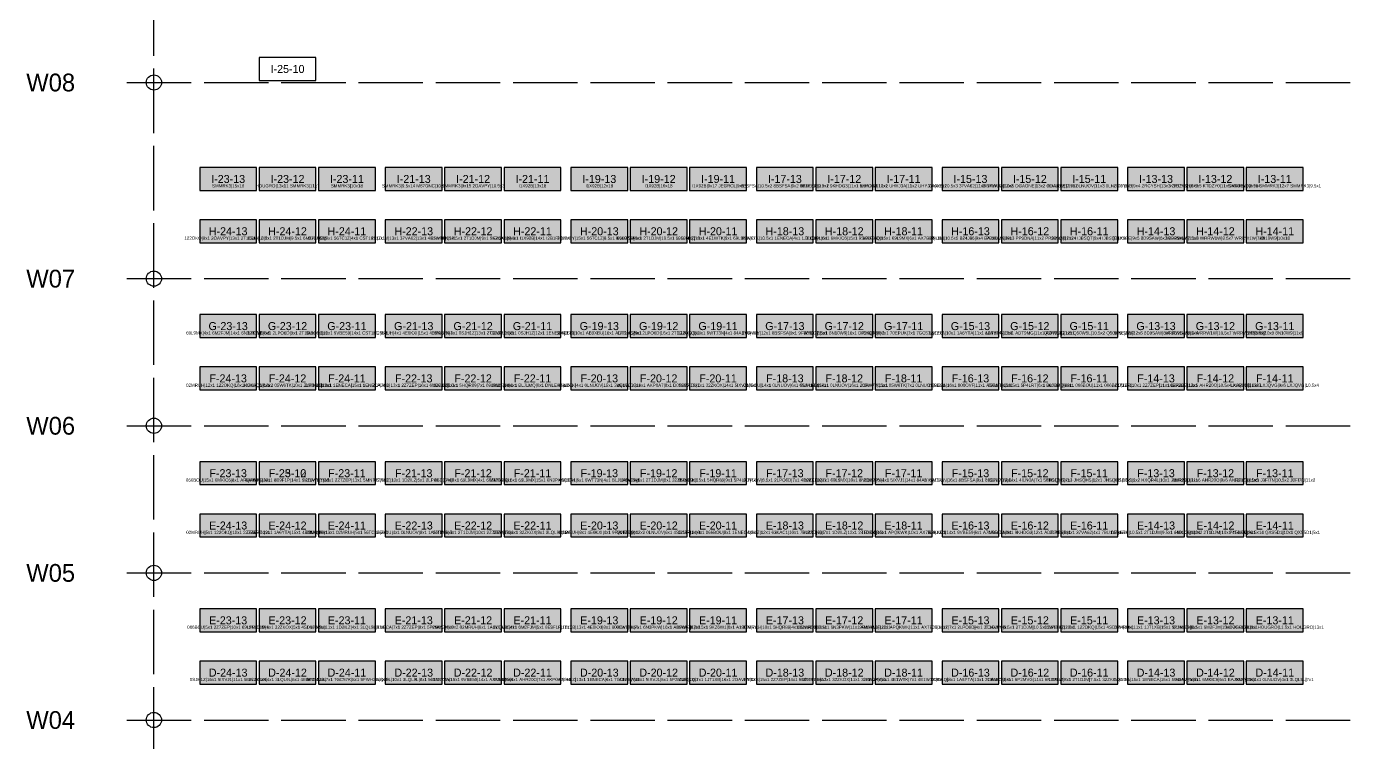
# Model space of a CAD drawing. Header units: metres. Extents: x 0 to 111, y -140 to 53.
# Drawn here: x 62.48 to 88.51, y 11.32 to 25.44 of the extents above; entities that cross this region are included whole.
import ezdxf
from ezdxf.enums import TextEntityAlignment as Align

# ---------------------------------------------------------------- set-up
doc = ezdxf.new("R2010")
doc.units = ezdxf.units.M
doc.linetypes.add('DASHED', pattern=[1.524, 1.27, -0.254])
for name, color, linetype in [('CROSS_AISLES', 4, 'Continuous'), ('LABELS', 7, 'Continuous'), ('RACK_L1', 7, 'Continuous'), ('STOCK_ONLY', 254, 'Continuous'), ('SUPPORT_POINTS', 8, 'Continuous'), ('WALKWAYS', 8, 'Continuous'), ('ZONE_A', 1, 'Continuous'), ('ZONE_B', 30, 'Continuous'), ('ZONE_C', 5, 'Continuous'), ('ZONE_N', 8, 'Continuous')]:
    doc.layers.add(name, color=color, linetype=linetype)

msp = doc.modelspace()

# ---------------------------------------------------------------- hatches: boundary and pattern name
at = {"layer": 'STOCK_ONLY'}
for points in [[(65.895, 22.206), (67.017, 22.206), (67.017, 22.657), (65.895, 22.657)], [(67.066, 22.206), (68.188, 22.206), (68.188, 22.657), (67.066, 22.657)], [(68.237, 22.206), (69.36, 22.206), (69.36, 22.657), (68.237, 22.657)], [(69.555, 22.206), (70.677, 22.206), (70.677, 22.657), (69.555, 22.657)], [(70.726, 22.206), (71.848, 22.206), (71.848, 22.657), (70.726, 22.657)], [(71.897, 22.206), (73.02, 22.206), (73.02, 22.657), (71.897, 22.657)], [(73.215, 22.206), (74.337, 22.206), (74.337, 22.657), (73.215, 22.657)], [(74.386, 22.206), (75.508, 22.206), (75.508, 22.657), (74.386, 22.657)], [(75.557, 22.206), (76.68, 22.206), (76.68, 22.657), (75.557, 22.657)], [(65.895, 21.174), (67.017, 21.174), (67.017, 21.625), (65.895, 21.625)], [(68.237, 21.174), (69.36, 21.174), (69.36, 21.625), (68.237, 21.625)], [(69.555, 21.174), (70.677, 21.174), (70.677, 21.625), (69.555, 21.625)], [(70.726, 21.174), (71.848, 21.174), (71.848, 21.625), (70.726, 21.625)], [(71.897, 21.174), (73.02, 21.174), (73.02, 21.625), (71.897, 21.625)], [(74.386, 21.174), (75.508, 21.174), (75.508, 21.625), (74.386, 21.625)], [(75.557, 21.174), (76.68, 21.174), (76.68, 21.625), (75.557, 21.625)], [(78.046, 21.174), (79.168, 21.174), (79.168, 21.625), (78.046, 21.625)], [(79.217, 21.174), (80.34, 21.174), (80.34, 21.625), (79.217, 21.625)], [(86.537, 21.174), (87.66, 21.174), (87.66, 21.625), (86.537, 21.625)], [(65.895, 19.306), (67.017, 19.306), (67.017, 19.757), (65.895, 19.757)], [(67.066, 19.306), (68.188, 19.306), (68.188, 19.757), (67.066, 19.757)], [(69.555, 19.306), (70.677, 19.306), (70.677, 19.757), (69.555, 19.757)], [(73.215, 19.306), (74.337, 19.306), (74.337, 19.757), (73.215, 19.757)], [(76.875, 19.306), (77.997, 19.306), (77.997, 19.757), (76.875, 19.757)], [(78.046, 19.306), (79.168, 19.306), (79.168, 19.757), (78.046, 19.757)], [(65.895, 18.274), (67.017, 18.274), (67.017, 18.726), (65.895, 18.726)], [(67.066, 18.274), (68.188, 18.274), (68.188, 18.726), (67.066, 18.726)], [(68.237, 18.274), (69.36, 18.274), (69.36, 18.726), (68.237, 18.726)], [(70.726, 18.274), (71.848, 18.274), (71.848, 18.726), (70.726, 18.726)], [(71.897, 18.274), (73.02, 18.274), (73.02, 18.726), (71.897, 18.726)], [(74.386, 18.274), (75.508, 18.274), (75.508, 18.726), (74.386, 18.726)], [(75.557, 18.274), (76.68, 18.274), (76.68, 18.726), (75.557, 18.726)], [(76.875, 18.274), (77.997, 18.274), (77.997, 18.726), (76.875, 18.726)], [(79.217, 18.274), (80.34, 18.274), (80.34, 18.726), (79.217, 18.726)], [(80.535, 18.274), (81.657, 18.274), (81.657, 18.726), (80.535, 18.726)], [(65.895, 16.406), (67.017, 16.406), (67.017, 16.857), (65.895, 16.857)], [(67.066, 16.406), (68.188, 16.406), (68.188, 16.857), (67.066, 16.857)], [(68.237, 16.406), (69.36, 16.406), (69.36, 16.857), (68.237, 16.857)], [(69.555, 16.406), (70.677, 16.406), (70.677, 16.857), (69.555, 16.857)], [(70.726, 16.406), (71.848, 16.406), (71.848, 16.857), (70.726, 16.857)], [(71.897, 16.406), (73.02, 16.406), (73.02, 16.857), (71.897, 16.857)], [(73.215, 16.406), (74.337, 16.406), (74.337, 16.857), (73.215, 16.857)], [(74.386, 16.406), (75.508, 16.406), (75.508, 16.857), (74.386, 16.857)], [(80.535, 16.406), (81.657, 16.406), (81.657, 16.857), (80.535, 16.857)], [(81.706, 16.406), (82.828, 16.406), (82.828, 16.857), (81.706, 16.857)], [(65.895, 15.374), (67.017, 15.374), (67.017, 15.825), (65.895, 15.825)], [(67.066, 15.374), (68.188, 15.374), (68.188, 15.825), (67.066, 15.825)], [(68.237, 15.374), (69.36, 15.374), (69.36, 15.825), (68.237, 15.825)], [(69.555, 15.374), (70.677, 15.374), (70.677, 15.825), (69.555, 15.825)], [(70.726, 15.374), (71.848, 15.374), (71.848, 15.825), (70.726, 15.825)], [(71.897, 15.374), (73.02, 15.374), (73.02, 15.825), (71.897, 15.825)], [(73.215, 15.374), (74.337, 15.374), (74.337, 15.825), (73.215, 15.825)], [(74.386, 15.374), (75.508, 15.374), (75.508, 15.825), (74.386, 15.825)], [(75.557, 15.374), (76.68, 15.374), (76.68, 15.825), (75.557, 15.825)], [(76.875, 15.374), (77.997, 15.374), (77.997, 15.825), (76.875, 15.825)], [(78.046, 15.374), (79.168, 15.374), (79.168, 15.825), (78.046, 15.825)], [(79.217, 15.374), (80.34, 15.374), (80.34, 15.825), (79.217, 15.825)], [(80.535, 15.374), (81.657, 15.374), (81.657, 15.825), (80.535, 15.825)], [(82.877, 15.374), (84, 15.374), (84, 15.825), (82.877, 15.825)], [(84.195, 15.374), (85.317, 15.374), (85.317, 15.825), (84.195, 15.825)], [(65.895, 13.506), (67.017, 13.506), (67.017, 13.957), (65.895, 13.957)], [(67.066, 13.506), (68.188, 13.506), (68.188, 13.957), (67.066, 13.957)], [(68.237, 13.506), (69.36, 13.506), (69.36, 13.957), (68.237, 13.957)], [(69.555, 13.506), (70.677, 13.506), (70.677, 13.957), (69.555, 13.957)], [(70.726, 13.506), (71.848, 13.506), (71.848, 13.957), (70.726, 13.957)], [(71.897, 13.506), (73.02, 13.506), (73.02, 13.957), (71.897, 13.957)], [(73.215, 13.506), (74.337, 13.506), (74.337, 13.957), (73.215, 13.957)], [(74.386, 13.506), (75.508, 13.506), (75.508, 13.957), (74.386, 13.957)], [(75.557, 13.506), (76.68, 13.506), (76.68, 13.957), (75.557, 13.957)], [(76.875, 13.506), (77.997, 13.506), (77.997, 13.957), (76.875, 13.957)], [(78.046, 13.506), (79.168, 13.506), (79.168, 13.957), (78.046, 13.957)], [(79.217, 13.506), (80.34, 13.506), (80.34, 13.957), (79.217, 13.957)], [(82.877, 13.506), (84, 13.506), (84, 13.957), (82.877, 13.957)], [(84.195, 13.506), (85.317, 13.506), (85.317, 13.957), (84.195, 13.957)], [(65.895, 12.474), (67.017, 12.474), (67.017, 12.925), (65.895, 12.925)], [(67.066, 12.474), (68.188, 12.474), (68.188, 12.925), (67.066, 12.925)], [(68.237, 12.474), (69.36, 12.474), (69.36, 12.925), (68.237, 12.925)], [(69.555, 12.474), (70.677, 12.474), (70.677, 12.925), (69.555, 12.925)], [(70.726, 12.474), (71.848, 12.474), (71.848, 12.925), (70.726, 12.925)], [(71.897, 12.474), (73.02, 12.474), (73.02, 12.925), (71.897, 12.925)], [(73.215, 12.474), (74.337, 12.474), (74.337, 12.925), (73.215, 12.925)], [(74.386, 12.474), (75.508, 12.474), (75.508, 12.925), (74.386, 12.925)], [(75.557, 12.474), (76.68, 12.474), (76.68, 12.925), (75.557, 12.925)], [(76.875, 12.474), (77.997, 12.474), (77.997, 12.925), (76.875, 12.925)], [(78.046, 12.474), (79.168, 12.474), (79.168, 12.925), (78.046, 12.925)], [(79.217, 12.474), (80.34, 12.474), (80.34, 12.925), (79.217, 12.925)], [(81.706, 12.474), (82.828, 12.474), (82.828, 12.925), (81.706, 12.925)], [(82.877, 12.474), (84, 12.474), (84, 12.925), (82.877, 12.925)], [(84.195, 12.474), (85.317, 12.474), (85.317, 12.925), (84.195, 12.925)], [(85.366, 12.474), (86.488, 12.474), (86.488, 12.925), (85.366, 12.925)]]:
    msp.add_hatch(color=254, dxfattribs=at).paths.add_polyline_path(points)
at = {"layer": 'ZONE_A'}
for points in [[(79.217, 22.206), (80.34, 22.206), (80.34, 22.657), (79.217, 22.657)], [(80.535, 22.206), (81.657, 22.206), (81.657, 22.657), (80.535, 22.657)], [(81.706, 22.206), (82.828, 22.206), (82.828, 22.657), (81.706, 22.657)], [(82.877, 22.206), (84, 22.206), (84, 22.657), (82.877, 22.657)], [(84.195, 22.206), (85.317, 22.206), (85.317, 22.657), (84.195, 22.657)], [(85.366, 22.206), (86.488, 22.206), (86.488, 22.657), (85.366, 22.657)], [(86.537, 22.206), (87.66, 22.206), (87.66, 22.657), (86.537, 22.657)], [(81.706, 21.174), (82.828, 21.174), (82.828, 21.625), (81.706, 21.625)], [(82.877, 21.174), (84, 21.174), (84, 21.625), (82.877, 21.625)], [(84.195, 21.174), (85.317, 21.174), (85.317, 21.625), (84.195, 21.625)], [(85.366, 21.174), (86.488, 21.174), (86.488, 21.625), (85.366, 21.625)], [(82.877, 19.306), (84, 19.306), (84, 19.757), (82.877, 19.757)], [(84.195, 19.306), (85.317, 19.306), (85.317, 19.757), (84.195, 19.757)], [(85.366, 19.306), (86.488, 19.306), (86.488, 19.757), (85.366, 19.757)], [(86.537, 19.306), (87.66, 19.306), (87.66, 19.757), (86.537, 19.757)], [(85.366, 18.274), (86.488, 18.274), (86.488, 18.726), (85.366, 18.726)], [(86.537, 18.274), (87.66, 18.274), (87.66, 18.726), (86.537, 18.726)], [(85.366, 16.406), (86.488, 16.406), (86.488, 16.857), (85.366, 16.857)], [(86.537, 16.406), (87.66, 16.406), (87.66, 16.857), (86.537, 16.857)]]:
    msp.add_hatch(color=1, dxfattribs=at).paths.add_polyline_path(points)
at = {"layer": 'ZONE_B'}
for points in [[(78.046, 22.206), (79.168, 22.206), (79.168, 22.657), (78.046, 22.657)], [(80.535, 21.174), (81.657, 21.174), (81.657, 21.625), (80.535, 21.625)], [(81.706, 19.306), (82.828, 19.306), (82.828, 19.757), (81.706, 19.757)], [(84.195, 18.274), (85.317, 18.274), (85.317, 18.726), (84.195, 18.726)], [(84.195, 16.406), (85.317, 16.406), (85.317, 16.857), (84.195, 16.857)]]:
    msp.add_hatch(color=30, dxfattribs=at).paths.add_polyline_path(points)
at = {"layer": 'ZONE_C'}
for points in [[(76.875, 22.206), (77.997, 22.206), (77.997, 22.657), (76.875, 22.657)], [(80.535, 19.306), (81.657, 19.306), (81.657, 19.757), (80.535, 19.757)], [(82.877, 18.274), (84, 18.274), (84, 18.726), (82.877, 18.726)], [(82.877, 16.406), (84, 16.406), (84, 16.857), (82.877, 16.857)], [(86.537, 15.374), (87.66, 15.374), (87.66, 15.825), (86.537, 15.825)], [(85.366, 13.506), (86.488, 13.506), (86.488, 13.957), (85.366, 13.957)], [(86.537, 13.506), (87.66, 13.506), (87.66, 13.957), (86.537, 13.957)]]:
    msp.add_hatch(color=5, dxfattribs=at).paths.add_polyline_path(points)
at = {"layer": 'ZONE_N'}
for points in [[(67.066, 21.174), (68.188, 21.174), (68.188, 21.625), (67.066, 21.625)], [(73.215, 21.174), (74.337, 21.174), (74.337, 21.625), (73.215, 21.625)], [(76.875, 21.174), (77.997, 21.174), (77.997, 21.625), (76.875, 21.625)], [(68.237, 19.306), (69.36, 19.306), (69.36, 19.757), (68.237, 19.757)], [(70.726, 19.306), (71.848, 19.306), (71.848, 19.757), (70.726, 19.757)], [(71.897, 19.306), (73.02, 19.306), (73.02, 19.757), (71.897, 19.757)], [(74.386, 19.306), (75.508, 19.306), (75.508, 19.757), (74.386, 19.757)], [(75.557, 19.306), (76.68, 19.306), (76.68, 19.757), (75.557, 19.757)], [(79.217, 19.306), (80.34, 19.306), (80.34, 19.757), (79.217, 19.757)], [(69.555, 18.274), (70.677, 18.274), (70.677, 18.726), (69.555, 18.726)], [(73.215, 18.274), (74.337, 18.274), (74.337, 18.726), (73.215, 18.726)], [(78.046, 18.274), (79.168, 18.274), (79.168, 18.726), (78.046, 18.726)], [(81.706, 18.274), (82.828, 18.274), (82.828, 18.726), (81.706, 18.726)], [(75.557, 16.406), (76.68, 16.406), (76.68, 16.857), (75.557, 16.857)], [(76.875, 16.406), (77.997, 16.406), (77.997, 16.857), (76.875, 16.857)], [(78.046, 16.406), (79.168, 16.406), (79.168, 16.857), (78.046, 16.857)], [(79.217, 16.406), (80.34, 16.406), (80.34, 16.857), (79.217, 16.857)], [(81.706, 15.374), (82.828, 15.374), (82.828, 15.825), (81.706, 15.825)], [(85.366, 15.374), (86.488, 15.374), (86.488, 15.825), (85.366, 15.825)], [(80.535, 13.506), (81.657, 13.506), (81.657, 13.957), (80.535, 13.957)], [(81.706, 13.506), (82.828, 13.506), (82.828, 13.957), (81.706, 13.957)], [(80.535, 12.474), (81.657, 12.474), (81.657, 12.925), (80.535, 12.925)], [(86.537, 12.474), (87.66, 12.474), (87.66, 12.925), (86.537, 12.925)]]:
    msp.add_hatch(color=8, dxfattribs=at).paths.add_polyline_path(points)

# ---------------------------------------------------------------- linework, layer by layer
at = {"layer": 'CROSS_AISLES', "linetype": 'DASHED'}
msp.add_line((64.992, 2), (64.992, 52.4), dxfattribs=at)
at = {"layer": 'RACK_L1'}
for points in [[(67.066, 24.373), (68.188, 24.373), (68.188, 24.824), (67.066, 24.824)], [(65.895, 22.206), (67.017, 22.206), (67.017, 22.657), (65.895, 22.657)], [(67.066, 22.206), (68.188, 22.206), (68.188, 22.657), (67.066, 22.657)], [(68.237, 22.206), (69.36, 22.206), (69.36, 22.657), (68.237, 22.657)], [(69.555, 22.206), (70.677, 22.206), (70.677, 22.657), (69.555, 22.657)], [(70.726, 22.206), (71.848, 22.206), (71.848, 22.657), (70.726, 22.657)], [(71.897, 22.206), (73.02, 22.206), (73.02, 22.657), (71.897, 22.657)], [(73.215, 22.206), (74.337, 22.206), (74.337, 22.657), (73.215, 22.657)], [(74.386, 22.206), (75.508, 22.206), (75.508, 22.657), (74.386, 22.657)], [(75.557, 22.206), (76.68, 22.206), (76.68, 22.657), (75.557, 22.657)], [(76.875, 22.206), (77.997, 22.206), (77.997, 22.657), (76.875, 22.657)], [(78.046, 22.206), (79.168, 22.206), (79.168, 22.657), (78.046, 22.657)], [(79.217, 22.206), (80.34, 22.206), (80.34, 22.657), (79.217, 22.657)], [(80.535, 22.206), (81.657, 22.206), (81.657, 22.657), (80.535, 22.657)], [(81.706, 22.206), (82.828, 22.206), (82.828, 22.657), (81.706, 22.657)], [(82.877, 22.206), (84, 22.206), (84, 22.657), (82.877, 22.657)], [(84.195, 22.206), (85.317, 22.206), (85.317, 22.657), (84.195, 22.657)], [(85.366, 22.206), (86.488, 22.206), (86.488, 22.657), (85.366, 22.657)], [(86.537, 22.206), (87.66, 22.206), (87.66, 22.657), (86.537, 22.657)], [(65.895, 21.174), (67.017, 21.174), (67.017, 21.625), (65.895, 21.625)], [(67.066, 21.174), (68.188, 21.174), (68.188, 21.625), (67.066, 21.625)], [(68.237, 21.174), (69.36, 21.174), (69.36, 21.625), (68.237, 21.625)], [(69.555, 21.174), (70.677, 21.174), (70.677, 21.625), (69.555, 21.625)], [(70.726, 21.174), (71.848, 21.174), (71.848, 21.625), (70.726, 21.625)], [(71.897, 21.174), (73.02, 21.174), (73.02, 21.625), (71.897, 21.625)], [(73.215, 21.174), (74.337, 21.174), (74.337, 21.625), (73.215, 21.625)], [(74.386, 21.174), (75.508, 21.174), (75.508, 21.625), (74.386, 21.625)], [(75.557, 21.174), (76.68, 21.174), (76.68, 21.625), (75.557, 21.625)], [(76.875, 21.174), (77.997, 21.174), (77.997, 21.625), (76.875, 21.625)], [(78.046, 21.174), (79.168, 21.174), (79.168, 21.625), (78.046, 21.625)], [(79.217, 21.174), (80.34, 21.174), (80.34, 21.625), (79.217, 21.625)], [(80.535, 21.174), (81.657, 21.174), (81.657, 21.625), (80.535, 21.625)], [(81.706, 21.174), (82.828, 21.174), (82.828, 21.625), (81.706, 21.625)], [(82.877, 21.174), (84, 21.174), (84, 21.625), (82.877, 21.625)], [(84.195, 21.174), (85.317, 21.174), (85.317, 21.625), (84.195, 21.625)], [(85.366, 21.174), (86.488, 21.174), (86.488, 21.625), (85.366, 21.625)], [(86.537, 21.174), (87.66, 21.174), (87.66, 21.625), (86.537, 21.625)], [(65.895, 19.306), (67.017, 19.306), (67.017, 19.757), (65.895, 19.757)], [(67.066, 19.306), (68.188, 19.306), (68.188, 19.757), (67.066, 19.757)], [(68.237, 19.306), (69.36, 19.306), (69.36, 19.757), (68.237, 19.757)], [(69.555, 19.306), (70.677, 19.306), (70.677, 19.757), (69.555, 19.757)], [(70.726, 19.306), (71.848, 19.306), (71.848, 19.757), (70.726, 19.757)], [(71.897, 19.306), (73.02, 19.306), (73.02, 19.757), (71.897, 19.757)], [(73.215, 19.306), (74.337, 19.306), (74.337, 19.757), (73.215, 19.757)], [(74.386, 19.306), (75.508, 19.306), (75.508, 19.757), (74.386, 19.757)], [(75.557, 19.306), (76.68, 19.306), (76.68, 19.757), (75.557, 19.757)], [(76.875, 19.306), (77.997, 19.306), (77.997, 19.757), (76.875, 19.757)], [(78.046, 19.306), (79.168, 19.306), (79.168, 19.757), (78.046, 19.757)], [(79.217, 19.306), (80.34, 19.306), (80.34, 19.757), (79.217, 19.757)], [(80.535, 19.306), (81.657, 19.306), (81.657, 19.757), (80.535, 19.757)], [(81.706, 19.306), (82.828, 19.306), (82.828, 19.757), (81.706, 19.757)], [(82.877, 19.306), (84, 19.306), (84, 19.757), (82.877, 19.757)], [(84.195, 19.306), (85.317, 19.306), (85.317, 19.757), (84.195, 19.757)], [(85.366, 19.306), (86.488, 19.306), (86.488, 19.757), (85.366, 19.757)], [(86.537, 19.306), (87.66, 19.306), (87.66, 19.757), (86.537, 19.757)], [(65.895, 18.274), (67.017, 18.274), (67.017, 18.726), (65.895, 18.726)], [(67.066, 18.274), (68.188, 18.274), (68.188, 18.726), (67.066, 18.726)], [(68.237, 18.274), (69.36, 18.274), (69.36, 18.726), (68.237, 18.726)], [(69.555, 18.274), (70.677, 18.274), (70.677, 18.726), (69.555, 18.726)], [(70.726, 18.274), (71.848, 18.274), (71.848, 18.726), (70.726, 18.726)], [(71.897, 18.274), (73.02, 18.274), (73.02, 18.726), (71.897, 18.726)], [(73.215, 18.274), (74.337, 18.274), (74.337, 18.726), (73.215, 18.726)], [(74.386, 18.274), (75.508, 18.274), (75.508, 18.726), (74.386, 18.726)], [(75.557, 18.274), (76.68, 18.274), (76.68, 18.726), (75.557, 18.726)], [(76.875, 18.274), (77.997, 18.274), (77.997, 18.726), (76.875, 18.726)], [(78.046, 18.274), (79.168, 18.274), (79.168, 18.726), (78.046, 18.726)], [(79.217, 18.274), (80.34, 18.274), (80.34, 18.726), (79.217, 18.726)], [(80.535, 18.274), (81.657, 18.274), (81.657, 18.726), (80.535, 18.726)], [(81.706, 18.274), (82.828, 18.274), (82.828, 18.726), (81.706, 18.726)], [(82.877, 18.274), (84, 18.274), (84, 18.726), (82.877, 18.726)], [(84.195, 18.274), (85.317, 18.274), (85.317, 18.726), (84.195, 18.726)], [(85.366, 18.274), (86.488, 18.274), (86.488, 18.726), (85.366, 18.726)], [(86.537, 18.274), (87.66, 18.274), (87.66, 18.726), (86.537, 18.726)], [(65.895, 16.406), (67.017, 16.406), (67.017, 16.857), (65.895, 16.857)], [(67.066, 16.406), (68.188, 16.406), (68.188, 16.857), (67.066, 16.857)], [(67.066, 16.406), (68.188, 16.406), (68.188, 16.857), (67.066, 16.857)], [(68.237, 16.406), (69.36, 16.406), (69.36, 16.857), (68.237, 16.857)], [(69.555, 16.406), (70.677, 16.406), (70.677, 16.857), (69.555, 16.857)], [(70.726, 16.406), (71.848, 16.406), (71.848, 16.857), (70.726, 16.857)], [(71.897, 16.406), (73.02, 16.406), (73.02, 16.857), (71.897, 16.857)], [(73.215, 16.406), (74.337, 16.406), (74.337, 16.857), (73.215, 16.857)], [(74.386, 16.406), (75.508, 16.406), (75.508, 16.857), (74.386, 16.857)], [(75.557, 16.406), (76.68, 16.406), (76.68, 16.857), (75.557, 16.857)], [(76.875, 16.406), (77.997, 16.406), (77.997, 16.857), (76.875, 16.857)], [(78.046, 16.406), (79.168, 16.406), (79.168, 16.857), (78.046, 16.857)], [(79.217, 16.406), (80.34, 16.406), (80.34, 16.857), (79.217, 16.857)], [(80.535, 16.406), (81.657, 16.406), (81.657, 16.857), (80.535, 16.857)], [(81.706, 16.406), (82.828, 16.406), (82.828, 16.857), (81.706, 16.857)], [(82.877, 16.406), (84, 16.406), (84, 16.857), (82.877, 16.857)], [(84.195, 16.406), (85.317, 16.406), (85.317, 16.857), (84.195, 16.857)], [(85.366, 16.406), (86.488, 16.406), (86.488, 16.857), (85.366, 16.857)], [(86.537, 16.406), (87.66, 16.406), (87.66, 16.857), (86.537, 16.857)], [(65.895, 15.374), (67.017, 15.374), (67.017, 15.825), (65.895, 15.825)], [(67.066, 15.374), (68.188, 15.374), (68.188, 15.825), (67.066, 15.825)], [(68.237, 15.374), (69.36, 15.374), (69.36, 15.825), (68.237, 15.825)], [(69.555, 15.374), (70.677, 15.374), (70.677, 15.825), (69.555, 15.825)], [(70.726, 15.374), (71.848, 15.374), (71.848, 15.825), (70.726, 15.825)], [(71.897, 15.374), (73.02, 15.374), (73.02, 15.825), (71.897, 15.825)], [(73.215, 15.374), (74.337, 15.374), (74.337, 15.825), (73.215, 15.825)], [(74.386, 15.374), (75.508, 15.374), (75.508, 15.825), (74.386, 15.825)], [(75.557, 15.374), (76.68, 15.374), (76.68, 15.825), (75.557, 15.825)], [(76.875, 15.374), (77.997, 15.374), (77.997, 15.825), (76.875, 15.825)], [(78.046, 15.374), (79.168, 15.374), (79.168, 15.825), (78.046, 15.825)], [(79.217, 15.374), (80.34, 15.374), (80.34, 15.825), (79.217, 15.825)], [(80.535, 15.374), (81.657, 15.374), (81.657, 15.825), (80.535, 15.825)], [(81.706, 15.374), (82.828, 15.374), (82.828, 15.825), (81.706, 15.825)], [(82.877, 15.374), (84, 15.374), (84, 15.825), (82.877, 15.825)], [(84.195, 15.374), (85.317, 15.374), (85.317, 15.825), (84.195, 15.825)], [(85.366, 15.374), (86.488, 15.374), (86.488, 15.825), (85.366, 15.825)], [(86.537, 15.374), (87.66, 15.374), (87.66, 15.825), (86.537, 15.825)], [(65.895, 13.506), (67.017, 13.506), (67.017, 13.957), (65.895, 13.957)], [(67.066, 13.506), (68.188, 13.506), (68.188, 13.957), (67.066, 13.957)], [(68.237, 13.506), (69.36, 13.506), (69.36, 13.957), (68.237, 13.957)], [(69.555, 13.506), (70.677, 13.506), (70.677, 13.957), (69.555, 13.957)], [(70.726, 13.506), (71.848, 13.506), (71.848, 13.957), (70.726, 13.957)], [(71.897, 13.506), (73.02, 13.506), (73.02, 13.957), (71.897, 13.957)], [(73.215, 13.506), (74.337, 13.506), (74.337, 13.957), (73.215, 13.957)], [(74.386, 13.506), (75.508, 13.506), (75.508, 13.957), (74.386, 13.957)], [(75.557, 13.506), (76.68, 13.506), (76.68, 13.957), (75.557, 13.957)], [(76.875, 13.506), (77.997, 13.506), (77.997, 13.957), (76.875, 13.957)], [(78.046, 13.506), (79.168, 13.506), (79.168, 13.957), (78.046, 13.957)], [(79.217, 13.506), (80.34, 13.506), (80.34, 13.957), (79.217, 13.957)], [(80.535, 13.506), (81.657, 13.506), (81.657, 13.957), (80.535, 13.957)], [(81.706, 13.506), (82.828, 13.506), (82.828, 13.957), (81.706, 13.957)], [(82.877, 13.506), (84, 13.506), (84, 13.957), (82.877, 13.957)], [(84.195, 13.506), (85.317, 13.506), (85.317, 13.957), (84.195, 13.957)], [(85.366, 13.506), (86.488, 13.506), (86.488, 13.957), (85.366, 13.957)], [(86.537, 13.506), (87.66, 13.506), (87.66, 13.957), (86.537, 13.957)], [(65.895, 12.474), (67.017, 12.474), (67.017, 12.925), (65.895, 12.925)], [(67.066, 12.474), (68.188, 12.474), (68.188, 12.925), (67.066, 12.925)], [(68.237, 12.474), (69.36, 12.474), (69.36, 12.925), (68.237, 12.925)], [(69.555, 12.474), (70.677, 12.474), (70.677, 12.925), (69.555, 12.925)], [(70.726, 12.474), (71.848, 12.474), (71.848, 12.925), (70.726, 12.925)], [(71.897, 12.474), (73.02, 12.474), (73.02, 12.925), (71.897, 12.925)], [(73.215, 12.474), (74.337, 12.474), (74.337, 12.925), (73.215, 12.925)], [(74.386, 12.474), (75.508, 12.474), (75.508, 12.925), (74.386, 12.925)], [(75.557, 12.474), (76.68, 12.474), (76.68, 12.925), (75.557, 12.925)], [(76.875, 12.474), (77.997, 12.474), (77.997, 12.925), (76.875, 12.925)], [(78.046, 12.474), (79.168, 12.474), (79.168, 12.925), (78.046, 12.925)], [(79.217, 12.474), (80.34, 12.474), (80.34, 12.925), (79.217, 12.925)], [(80.535, 12.474), (81.657, 12.474), (81.657, 12.925), (80.535, 12.925)], [(81.706, 12.474), (82.828, 12.474), (82.828, 12.925), (81.706, 12.925)], [(82.877, 12.474), (84, 12.474), (84, 12.925), (82.877, 12.925)], [(84.195, 12.474), (85.317, 12.474), (85.317, 12.925), (84.195, 12.925)], [(85.366, 12.474), (86.488, 12.474), (86.488, 12.925), (85.366, 12.925)], [(86.537, 12.474), (87.66, 12.474), (87.66, 12.925), (86.537, 12.925)]]:
    msp.add_lwpolyline(points, close=True, dxfattribs=at)
at = {"layer": 'SUPPORT_POINTS'}
for centre in [(64.992, 24.332), (64.992, 20.466), (64.992, 17.566), (64.992, 14.666), (64.992, 11.766)]:
    msp.add_circle(centre, 0.15, dxfattribs=at)
at = {"layer": 'WALKWAYS', "linetype": 'DASHED'}
for p, q in [((64.456, 24.332), (110.912, 24.332)), ((64.456, 20.466), (110.912, 20.466)), ((64.456, 17.566), (110.912, 17.566)), ((64.456, 14.666), (110.912, 14.666)), ((64.456, 11.766), (110.912, 11.766))]:
    msp.add_line(p, q, dxfattribs=at)

# ---------------------------------------------------------------- texts
at = {"layer": 'LABELS'}
for s, height, p in [('I-25-10', 0.1579, (67.627, 24.599)), ('I-23-13', 0.1579, (66.456, 22.431)), ('I-23-12', 0.1579, (67.627, 22.431)), ('I-23-11', 0.1579, (68.798, 22.431)), ('I-21-13', 0.1579, (70.116, 22.431)), ('I-21-12', 0.1579, (71.287, 22.431)), ('I-21-11', 0.1579, (72.458, 22.431)), ('I-19-13', 0.1579, (73.776, 22.431)), ('I-19-12', 0.1579, (74.947, 22.431)), ('I-19-11', 0.1579, (76.118, 22.431)), ('I-17-13', 0.1579, (77.436, 22.431)), ('I-17-12', 0.1579, (78.607, 22.431)), ('I-17-11', 0.1579, (79.778, 22.431)), ('I-15-13', 0.1579, (81.096, 22.431)), ('I-15-12', 0.1579, (82.267, 22.431)), ('I-15-11', 0.1579, (83.438, 22.431)), ('I-13-13', 0.1579, (84.756, 22.431)), ('I-13-12', 0.1579, (85.927, 22.431)), ('I-13-11', 0.1579, (87.098, 22.431)), ('SMMRK3|15x18', 0.06314, (66.456, 22.296)), ('HOUGRO|13x11 SMMRK3|11x7', 0.06314, (67.627, 22.296)), ('SMMRK3|10x18', 0.06314, (68.798, 22.296)), ('SMMRK3|9.5x14 M67GNC|10x4', 0.06314, (70.116, 22.296)), ('SMMRK3|9x15 2OAVPY|10.5x3', 0.06314, (71.287, 22.296)), ('I1X92B|13x18', 0.06314, (72.458, 22.296)), ('I1X92B|12x18', 0.06314, (73.776, 22.296)), ('I1X92B|10x18', 0.06314, (74.947, 22.296)), ('I1X92B|9x17 JEGRCL|9x1', 0.06314, (76.118, 22.296)), ('8BSFSA|10.5x2 8BSFSA|9x2 8BSFSA|9.5x2', 0.06314, (77.436, 22.296)), ('9KHDG3|10x1 9KHDG3|11x1 9KHDG3|12x1', 0.06314, (78.607, 22.296)), ('UHYJ3A|10x2 UHYJ3A|11x2 UHYJ3A|9.5x2', 0.06314, (79.778, 22.296)), ('37VA62|10.5x3 37VA62|11x3 37VA62|12x2', 0.06314, (81.096, 22.296)), ('WRRW1W|10x5 DGAONE|13x2 DGAONE|7.5x2', 0.06314, (82.267, 22.296)), ('0LNUOV|10x3 0LNUOV|11x3 0LNUOV|9x3', 0.06314, (83.438, 22.296)), ('ZRCYSH|9x4 ZRCYSH|13x3 ZRCYSH|8x3', 0.06314, (84.756, 22.296)), ('KTDZY0|10.5x5 KTDZY0|11x5 KTDZY0|8.5x4', 0.06314, (85.927, 22.296)), ('SMMRK3|9x10 SMMRK3|12x7 SMMRK3|9.5x1', 0.06314, (87.098, 22.296)), ('H-24-13', 0.1579, (66.456, 21.4)), ('H-24-12', 0.1579, (67.627, 21.4)), ('H-24-11', 0.1579, (68.798, 21.4)), ('H-22-13', 0.1579, (70.116, 21.4)), ('H-22-12', 0.1579, (71.287, 21.4)), ('H-22-11', 0.1579, (72.458, 21.4)), ('H-20-13', 0.1579, (73.776, 21.4)), ('H-20-12', 0.1579, (74.947, 21.4)), ('H-20-11', 0.1579, (76.118, 21.4)), ('H-18-13', 0.1579, (77.436, 21.4)), ('H-18-12', 0.1579, (78.607, 21.4)), ('H-18-11', 0.1579, (79.778, 21.4)), ('H-16-13', 0.1579, (81.096, 21.4)), ('H-16-12', 0.1579, (82.267, 21.4)), ('H-16-11', 0.1579, (83.438, 21.4)), ('H-14-13', 0.1579, (84.756, 21.4)), ('H-14-12', 0.1579, (85.927, 21.4)), ('H-14-11', 0.1579, (87.098, 21.4)), ('122OKQ|9x1 2OAVPY|13x1 2T1DJM|10.5x1', 0.06314, (66.456, 21.265)), ('0SJH1Z|9x1 2T1DJM|9.5x1 6MKIC6|9x1', 0.06314, (67.627, 21.265)), ('37VA62|9x1 56TC1Z|4x1 CST1KC|7x1', 0.06314, (68.798, 21.265)), ('2T1DJM|13x1 37VA62|13x1 4E1WTK|15x1', 0.06314, (70.116, 21.265)), ('05W6TK|10.5x1 2T1DJM|9x1 9KZ6W1|9x1', 0.06314, (71.287, 21.265)), ('EAJXUV|4x1 I1X92B|14x1 I2B1FH|15x1', 0.06314, (72.458, 21.265)), ('2OAVPY|15x1 56TC1Z|8.5x1 8N10W9|4x1', 0.06314, (73.776, 21.265)), ('066BOU|5x1 2T1DJM|10.5x1 69L9MX|7x1', 0.06314, (74.947, 21.265)), ('0SJH1Z|10x1 4E1WTK|9x1 69L9MX|6x1', 0.06314, (76.118, 21.265)), ('05W6TK|10.5x1 1ENECA|4x1 1JT1XB|11x1', 0.06314, (77.436, 21.265)), ('3LQL9L|6x1 6MKIC6|15x1 9S4AF8|6x1', 0.06314, (78.607, 21.265)), ('122OKQ|15x1 69L9MX|6x1 AX7BJ8|11x1', 0.06314, (79.778, 21.265)), ('B24J86|10.5x5 B24J86|9x4 EAJXUV|10x1', 0.06314, (81.096, 21.265)), ('PP9DNA|10x3 PP9DNA|11x2 PP9DNA|12x2', 0.06314, (82.267, 21.265)), ('IJBSQT|11x4 IJBSQT|9x4 IJBSQT|10x3', 0.06314, (83.438, 21.265)), ('G8ASPE|9x5 8D9SAW|6x3 8D9SAW|7.5x3', 0.06314, (84.756, 21.265)), ('WRRW1W|12x8 WRRW1W|8.5x7 WRRW1W|7x3', 0.06314, (85.927, 21.265)), ('8N10W9|10x18', 0.06314, (87.098, 21.265)), ('G-23-13', 0.1579, (66.456, 19.531)), ('G-23-12', 0.1579, (67.627, 19.531)), ('G-23-11', 0.1579, (68.798, 19.531)), ('G-21-13', 0.1579, (70.116, 19.531)), ('G-21-12', 0.1579, (71.287, 19.531)), ('G-21-11', 0.1579, (72.458, 19.531)), ('G-19-13', 0.1579, (73.776, 19.531)), ('G-19-12', 0.1579, (74.947, 19.531)), ('G-19-11', 0.1579, (76.118, 19.531)), ('G-17-13', 0.1579, (77.436, 19.531)), ('G-17-12', 0.1579, (78.607, 19.531)), ('G-17-11', 0.1579, (79.778, 19.531)), ('G-15-13', 0.1579, (81.096, 19.531)), ('G-15-12', 0.1579, (82.267, 19.531)), ('G-15-11', 0.1579, (83.438, 19.531)), ('G-13-13', 0.1579, (84.756, 19.531)), ('G-13-12', 0.1579, (85.927, 19.531)), ('G-13-11', 0.1579, (87.098, 19.531)), ('69L9MX|4x1 6M2FJM|14x1 6N3PKW|14x1', 0.06314, (66.456, 19.396)), ('1JT1XB|8x1 2LPO6D|9x1 2T1DJM|9.5x1', 0.06314, (67.627, 19.396)), ('6MKIC6|10x1 9VBE59|14x1 CST1KC|5x1', 0.06314, (68.798, 19.396)), ('02MRUH|4x1 4E0KXI|15x1 4E0KXI|9x1', 0.06314, (70.116, 19.396)), ('05W6TK|4x1 0SJH1Z|13x1 2T1DJM|10x1', 0.06314, (71.287, 19.396)), ('02MRUH|6x1 0SJH1Z|12x1 1ENECA|15x1', 0.06314, (72.458, 19.396)), ('5MNTT7|10x1 AB9XBU|16x1 ADT9MG|4x1', 0.06314, (73.776, 19.396)), ('1JT1XB|5x1 2LPO6D|16x1 2T1DJM|9.5x1', 0.06314, (74.947, 19.396)), ('122OKQ|14x1 6WT73N|4x1 84ABYS|4x1', 0.06314, (76.118, 19.396)), ('2OAVPY|12x1 8BSFSA|9x1 9FWH2G|15x1', 0.06314, (77.436, 19.396)), ('56TC1Z|5x1 8N10W9|16x1 DF3KQM|8x1', 0.06314, (78.607, 19.396)), ('5HQR89|7x1 70EPUK|7x1 7GC57K|12x1', 0.06314, (79.778, 19.396)), ('1A6YTA|10x1 1A6YTA|11x1 1A6YTA|13x1', 0.06314, (81.096, 19.396)), ('ADT9MG|10x1 ADT9MG|11x1 ADT9MG|12x1', 0.06314, (82.267, 19.396)), ('Q50W5L|11x3 Q50W5L|10.5x2 Q50W5L|12x2', 0.06314, (83.438, 19.396)), ('8D9SAW|12x6 8D9SAW|8x6 8D9SAW|7x4', 0.06314, (84.756, 19.396)), ('WRRW1W|8x9 WRRW1W|10.5x7 WRRW1W|8.5x2', 0.06314, (85.927, 19.396)), ('8N10W9|10x9 8N10W9|11x9', 0.06314, (87.098, 19.396)), ('F-24-13', 0.1579, (66.456, 18.5)), ('F-24-12', 0.1579, (67.627, 18.5)), ('F-24-11', 0.1579, (68.798, 18.5)), ('F-22-13', 0.1579, (70.116, 18.5)), ('F-22-12', 0.1579, (71.287, 18.5)), ('F-22-11', 0.1579, (72.458, 18.5)), ('F-20-13', 0.1579, (73.776, 18.5)), ('F-20-12', 0.1579, (74.947, 18.5)), ('F-20-11', 0.1579, (76.118, 18.5)), ('F-18-13', 0.1579, (77.436, 18.5)), ('F-18-12', 0.1579, (78.607, 18.5)), ('F-18-11', 0.1579, (79.778, 18.5)), ('F-16-13', 0.1579, (81.096, 18.5)), ('F-16-12', 0.1579, (82.267, 18.5)), ('F-16-11', 0.1579, (83.438, 18.5)), ('F-14-13', 0.1579, (84.756, 18.5)), ('F-14-12', 0.1579, (85.927, 18.5)), ('F-14-11', 0.1579, (87.098, 18.5)), ('02MRUH|12x1 122OKQ|16x1 63KAC1|6x1', 0.06314, (66.456, 18.365)), ('HOUJQN|13x2 05W6TK|10x1 2LPO6D|13x1', 0.06314, (67.627, 18.365)), ('0SJH1Z|16x1 1ENECA|15x1 1ENECA|4x1', 0.06314, (68.798, 18.365)), ('2LPO6D|13x1 2Z7ZEP|16x1 6M2FJM|8x1', 0.06314, (70.116, 18.365)), ('1D2ILZ|10x1 5HQR89|7x1 69L9MX|14x1', 0.06314, (71.287, 18.365)), ('6M2FJM|4x1 BLJLMQ|6x1 DNLEH7|12x1', 0.06314, (72.458, 18.365)), ('05W6TK|4x1 0LNUOV|15x1 3LQL9L|13x1', 0.06314, (73.776, 18.365)), ('4E1WTK|14x1 AKP0A7|8x1 D05ZS7|15x1', 0.06314, (74.947, 18.365)), ('05W6TK|7x1 32ZKOX|14x1 5IXVJ1|6x1', 0.06314, (76.118, 18.365)), ('066BOU|14x1 0LNUOV|6x1 0SJH1Z|15x1', 0.06314, (77.436, 18.365)), ('0LNUOV|10x1 0LNUOV|16x1 2OAVPY|11x1', 0.06314, (78.607, 18.365)), ('05W6TK|5x1 05W6TK|7x1 0LNUOV|8.5x1', 0.06314, (79.778, 18.365)), ('1ENECA|16x1 800OVF|11x1 ASG1IT|15x1', 0.06314, (81.096, 18.365)), ('05W6TK|10.5x1 5P4LRT|6x1 BLJLMQ|4x1', 0.06314, (82.267, 18.365)), ('066BOU|10x1 066BOU|11x1 066BOU|12x1', 0.06314, (83.438, 18.365)), ('2Z7ZEP|10x1 2Z7ZEP|11x1 2Z7ZEP|12x1', 0.06314, (84.756, 18.365)), ('AHR20O|12x5 AHR20O|10.5x4 AHR20O|13x3', 0.06314, (85.927, 18.365)), ('LXJQVG|10x6 LXJQVG|9x6 LXJQVG|10.5x4', 0.06314, (87.098, 18.365)), ('F-23-13', 0.1579, (66.456, 16.631)), ('F-23-12', 0.1579, (67.627, 16.631)), ('F-25-10', 0.1579, (67.627, 16.631)), ('F-23-11', 0.1579, (68.798, 16.631)), ('F-21-13', 0.1579, (70.116, 16.631)), ('F-21-12', 0.1579, (71.287, 16.631)), ('F-21-11', 0.1579, (72.458, 16.631)), ('F-19-13', 0.1579, (73.776, 16.631)), ('F-19-12', 0.1579, (74.947, 16.631)), ('F-19-11', 0.1579, (76.118, 16.631)), ('F-17-13', 0.1579, (77.436, 16.631)), ('F-17-12', 0.1579, (78.607, 16.631)), ('F-17-11', 0.1579, (79.778, 16.631)), ('F-15-13', 0.1579, (81.096, 16.631)), ('F-15-12', 0.1579, (82.267, 16.631)), ('F-15-11', 0.1579, (83.438, 16.631)), ('F-13-13', 0.1579, (84.756, 16.631)), ('F-13-12', 0.1579, (85.927, 16.631)), ('F-13-11', 0.1579, (87.098, 16.631)), ('066BOU|15x1 6MKIC6|8x1 APQKWK|13x1', 0.06314, (66.456, 16.496)), ('84ABYS|10x1 8E9F1P|14x1 9KZ6W1|16x1', 0.06314, (67.627, 16.496)), ('2OAVPY|16x1 2Z7ZEP|11x1 5MNTT7|5x1', 0.06314, (68.798, 16.496)), ('0SJH1Z|13x1 1D2ILZ|5x1 2LPO6D|14x1', 0.06314, (70.116, 16.496)), ('4SD17H|4x1 69L9MX|4x1 6WT73N|9x1', 0.06314, (71.287, 16.496)), ('05W6TK|16x1 69L9MX|15x1 6N3PKW|10x1', 0.06314, (72.458, 16.496)), ('4SD17H|6x1 6WT73N|4x1 BLJLMQ|15x1', 0.06314, (73.776, 16.496)), ('1A6YTA|9x1 2T1DJM|8x1 32ZKOX|9x1', 0.06314, (74.947, 16.496)), ('05W6TK|15x1 5HQR89|9x1 5P4LRT|7x1', 0.06314, (76.118, 16.496)), ('0LNUOV|8.5x1 2LPO6D|7x1 4E0KXI|12x1', 0.06314, (77.436, 16.496)), ('32ZKOX|7x1 69L9MX|10x1 8N10W9|6x1', 0.06314, (78.607, 16.496)), ('2OAVPY|4x1 5IXVJ1|14x1 84ABYS|11x1', 0.06314, (79.778, 16.496)), ('6WT73N|16x1 8BSFSA|9x1 8E9F1P|13x1', 0.06314, (81.096, 16.496)), ('0LNUOV|14x1 4ILN0A|7x1 56TC1Z|10x1', 0.06314, (82.267, 16.496)), ('JHSQHS|7x3 JHSQHS|12x1 JHSQHS|13x1', 0.06314, (83.438, 16.496)), ('X31OGS|9x2 HXQR4L|10x1 J2URNJ|13x1', 0.06314, (84.756, 16.496)), ('AHR20O|11x6 AHR20O|9x6 AHR20O|9.5x5', 0.06314, (85.927, 16.496)), ('J3FI7N|10x3 J3FI7N|10.5x2 J3FI7N|11x2', 0.06314, (87.098, 16.496)), ('E-24-13', 0.1579, (66.456, 15.6)), ('E-24-12', 0.1579, (67.627, 15.6)), ('E-24-11', 0.1579, (68.798, 15.6)), ('E-22-13', 0.1579, (70.116, 15.6)), ('E-22-12', 0.1579, (71.287, 15.6)), ('E-22-11', 0.1579, (72.458, 15.6)), ('E-20-13', 0.1579, (73.776, 15.6)), ('E-20-12', 0.1579, (74.947, 15.6)), ('E-20-11', 0.1579, (76.118, 15.6)), ('E-18-13', 0.1579, (77.436, 15.6)), ('E-18-12', 0.1579, (78.607, 15.6)), ('E-18-11', 0.1579, (79.778, 15.6)), ('E-16-13', 0.1579, (81.096, 15.6)), ('E-16-12', 0.1579, (82.267, 15.6)), ('E-16-11', 0.1579, (83.438, 15.6)), ('E-14-13', 0.1579, (84.756, 15.6)), ('E-14-12', 0.1579, (85.927, 15.6)), ('E-14-11', 0.1579, (87.098, 15.6)), ('02MRUH|5x1 122OKQ|10x1 2Z7ZEP|11x1', 0.06314, (66.456, 15.465)), ('05W6TK|9x1 1A6YTA|15x1 4E0KXI|10x1', 0.06314, (67.627, 15.465)), ('02MRUH|13x1 02MRUH|5x1 56TC1Z|7x1', 0.06314, (68.798, 15.465)), ('066BOU|4x1 0LNUOV|8x1 1A6YTA|9x1', 0.06314, (70.116, 15.465)), ('1JT1XB|5x1 2T1DJM|10x1 2Z7ZEP|15x1', 0.06314, (71.287, 15.465)), ('05W6TK|6x1 32ZKOX|8x1 3LQL9L|12x1', 0.06314, (72.458, 15.465)), ('02MRUH|9x1 4E0KXI|4x1 9FWH2G|6x1', 0.06314, (73.776, 15.465)), ('QVFB0Q|12x2 0LNUOV|6x1 4SD17H|14x1', 0.06314, (74.947, 15.465)), ('02MRUH|9x1 066BOU|8x1 1ENECA|5x1', 0.06314, (76.118, 15.465)), ('1D2ILZ|12x1 63KAC1|10x1 7BU1V7|8x1', 0.06314, (77.436, 15.465)), ('122OKQ|7x1 1D2ILZ|12x1 2T1DJM|8x1', 0.06314, (78.607, 15.465)), ('4E0KXI|15x1 APQKWK|10x1 AX7BJ8|13x1', 0.06314, (79.778, 15.465)), ('63KAC1|14x1 9VBE59|6x1 A7MDBC|14x1', 0.06314, (81.096, 15.465)), ('1A6YTA|4x1 9KHDG3|12x1 ADT9MG|8x1', 0.06314, (82.267, 15.465)), ('2LPO6D|4x1 37VA62|4x1 7BU1V7|16x1', 0.06314, (83.438, 15.465)), ('05W6TK|10.5x1 2T1DJM|9.5x1 6MKIC6|11x1', 0.06314, (84.756, 15.465)), ('HOUJQN|9x2 2T1DJM|10x1 4E0KXI|9x1', 0.06314, (85.927, 15.465)), ('PY5UPB|26.5x14 QXS5D1|10x1 QXS5D1|5x1', 0.06314, (87.098, 15.465)), ('E-23-13', 0.1579, (66.456, 13.731)), ('E-23-12', 0.1579, (67.627, 13.731)), ('E-23-11', 0.1579, (68.798, 13.731)), ('E-21-13', 0.1579, (70.116, 13.731)), ('E-21-12', 0.1579, (71.287, 13.731)), ('E-21-11', 0.1579, (72.458, 13.731)), ('E-19-13', 0.1579, (73.776, 13.731)), ('E-19-12', 0.1579, (74.947, 13.731)), ('E-19-11', 0.1579, (76.118, 13.731)), ('E-17-13', 0.1579, (77.436, 13.731)), ('E-17-12', 0.1579, (78.607, 13.731)), ('E-17-11', 0.1579, (79.778, 13.731)), ('E-15-13', 0.1579, (81.096, 13.731)), ('E-15-12', 0.1579, (82.267, 13.731)), ('E-15-11', 0.1579, (83.438, 13.731)), ('E-13-13', 0.1579, (84.756, 13.731)), ('E-13-12', 0.1579, (85.927, 13.731)), ('E-13-11', 0.1579, (87.098, 13.731)), ('066BOU|5x1 2Z7ZEP|10x1 69L9MX|10x1', 0.06314, (66.456, 13.596)), ('2T1DJM|4x1 32ZKOX|5x1 4SD17H|9x1', 0.06314, (67.627, 13.596)), ('066BOU|11x1 1D2ILZ|4x1 3LQL9L|13x1', 0.06314, (68.798, 13.596)), ('1ENECA|7x1 2Z7ZEP|8x1 5P2MVG|4x1', 0.06314, (70.116, 13.596)), ('V6K6JX|10x2 02MRUH|8x1 1A6YTA|15x1', 0.06314, (71.287, 13.596)), ('3LQL9L|4x1 6M2FJM|5x1 8E9F1P|12x1', 0.06314, (72.458, 13.596)), ('1JT1XB|13x1 4E0KXI|8x1 800OVF|11x1', 0.06314, (73.776, 13.596)), ('05W6TK|7x1 6N3PKW|16x1 AKP0A7|12x1', 0.06314, (74.947, 13.596)), ('05W6TK|11.5x1 9KZ6W1|6x1 A19092|7x1', 0.06314, (76.118, 13.596)), ('02MRUH|10x1 5HQR89|4x1 63KAC1|11x1', 0.06314, (77.436, 13.596)), ('05W6TK|10.5x1 6N3PKW|11x1 AHSNWF|12x1', 0.06314, (78.607, 13.596)), ('9FWH2G|12x1 APQKWK|11x1 AX7BJ8|11x1', 0.06314, (79.778, 13.596)), ('0SJH1Z|7x1 2LPO6D|4x1 2T1DJM|4x1', 0.06314, (81.096, 13.596)), ('2OAVPY|9.5x1 2T1DJM|10.5x1 56TC1Z|10x1', 0.06314, (82.267, 13.596)), ('05W6TK|12.5x1 122OKQ|15x1 4SD17H|10x1', 0.06314, (83.438, 13.596)), ('02MRUH|11x1 1JT1XB|15x1 5P2MVG|6x1', 0.06314, (84.756, 13.596)), ('0LNUOV|8.5x1 6M2FJM|15x1 7GC57K|9x1', 0.06314, (85.927, 13.596)), ('HOUGRO|11x1 HOUGRO|11.5x1 HOUGRO|13x1', 0.06314, (87.098, 13.596)), ('D-24-13', 0.1579, (66.456, 12.7)), ('D-24-12', 0.1579, (67.627, 12.7)), ('D-24-11', 0.1579, (68.798, 12.7)), ('D-22-13', 0.1579, (70.116, 12.7)), ('D-22-12', 0.1579, (71.287, 12.7)), ('D-22-11', 0.1579, (72.458, 12.7)), ('D-20-13', 0.1579, (73.776, 12.7)), ('D-20-12', 0.1579, (74.947, 12.7)), ('D-20-11', 0.1579, (76.118, 12.7)), ('D-18-13', 0.1579, (77.436, 12.7)), ('D-18-12', 0.1579, (78.607, 12.7)), ('D-18-11', 0.1579, (79.778, 12.7)), ('D-16-13', 0.1579, (81.096, 12.7)), ('D-16-12', 0.1579, (82.267, 12.7)), ('D-16-11', 0.1579, (83.438, 12.7)), ('D-14-13', 0.1579, (84.756, 12.7)), ('D-14-12', 0.1579, (85.927, 12.7)), ('D-14-11', 0.1579, (87.098, 12.7)), ('0SJH1Z|16x1 5IXVJ1|11x1 5IXVJ1|5x1', 0.06314, (66.456, 12.565)), ('32ZKOX|4x1 3LQL9L|6x1 4E0KXI|11x1', 0.06314, (67.627, 12.565)), ('5P2MVG|7x1 7GC57K|8x1 9FWH2G|8x1', 0.06314, (68.798, 12.565)), ('3LQL9L|10x1 3LQL9L|8x1 56TC1Z|9x1', 0.06314, (70.116, 12.565)), ('1A6YTA|15x1 9VBE59|14x1 AX7BJ8|6x1', 0.06314, (71.287, 12.565)), ('9VBE59|6x1 AHR20O|7x1 AKP0A7|9x1', 0.06314, (72.458, 12.565)), ('0SJH1Z|13x1 1ENECA|6x1 7GC57K|7x1', 0.06314, (73.776, 12.565)), ('4ILN0A|10x1 5IXVJ1|5x1 5P2MVG|13x1', 0.06314, (74.947, 12.565)), ('122OKQ|7x1 1JT1XB|16x1 2OAVPY|4x1', 0.06314, (76.118, 12.565)), ('1JT1XB|15x1 2Z7ZEP|14x1 5MNTT7|16x1', 0.06314, (77.436, 12.565)), ('02MRUH|12x1 32ZKOX|11x1 32ZKOX|7x1', 0.06314, (78.607, 12.565)), ('2OAVPY|8x1 4E1WTK|7x1 4E1WTK|9x1', 0.06314, (79.778, 12.565)), ('122OKQ|8x1 1A6YTA|13x1 2OAVPY|9x1', 0.06314, (81.096, 12.565)), ('066BOU|4x1 5P2MVG|11x1 6N3PKW|8x1', 0.06314, (82.267, 12.565)), ('1D2ILZ|8x1 2T1DJM|7.5x1 32ZKOX|11x1', 0.06314, (83.438, 12.565)), ('1A6YTA|15x1 1ENECA|15x1 5P4LRT|16x1', 0.06314, (84.756, 12.565)), ('2OAVPY|9x1 6MKIC6|6x1 EAJXUV|11x1', 0.06314, (85.927, 12.565)), ('05W6TK|4x1 0LNUOV|4x1 3LQL9L|7x1', 0.06314, (87.098, 12.565))]:
    msp.add_text(s, height=height, dxfattribs=at).set_placement(p, align=Align.MIDDLE_CENTER)
at = {"layer": 'WALKWAYS'}
for s, p in [('W08', (62.956, 24.332)), ('W07', (62.956, 20.466)), ('W06', (62.956, 17.566)), ('W05', (62.956, 14.666)), ('W04', (62.956, 11.766))]:
    msp.add_text(s, height=0.35, dxfattribs=at).set_placement(p, align=Align.MIDDLE_CENTER)

doc.saveas('drawing.dxf')
